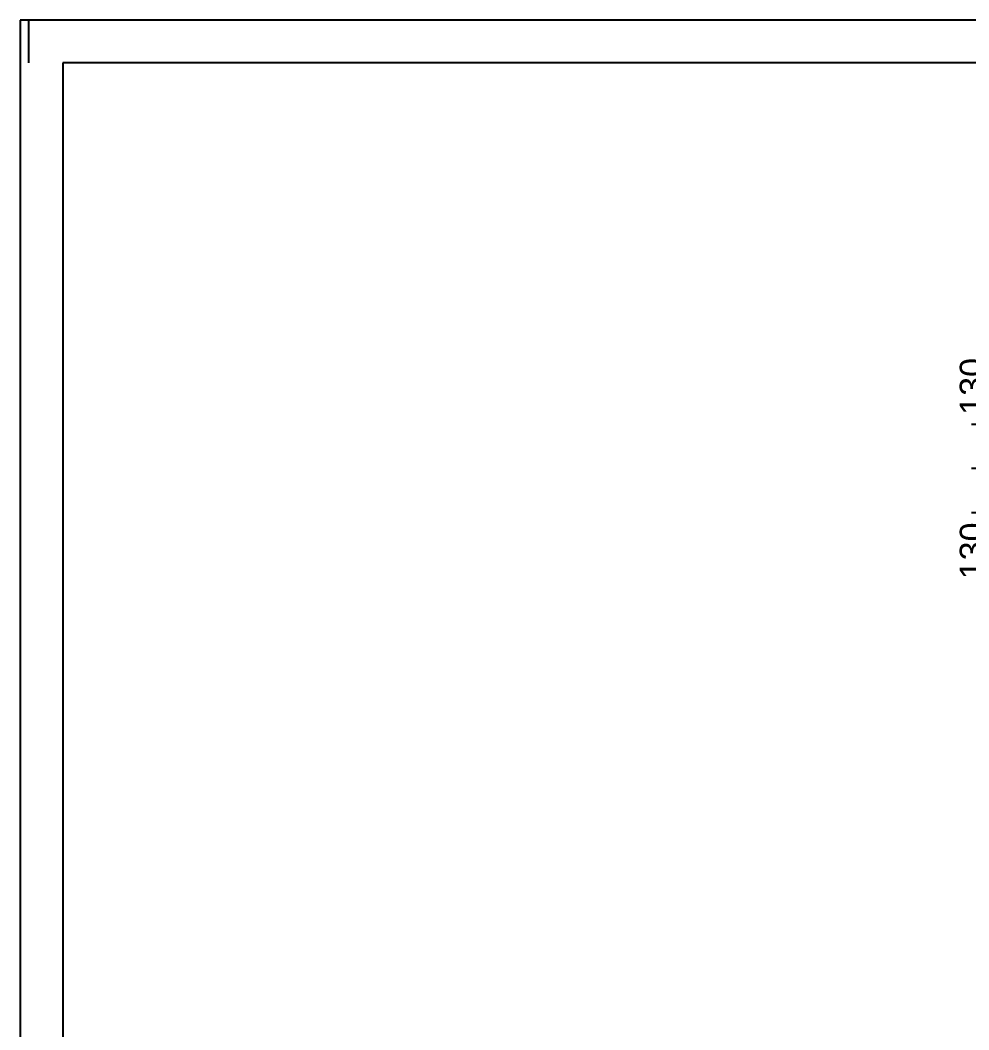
# Model space of a CAD drawing. Header units: millimetres. Extents: x -147 to 694, y -404 to 190.
# Drawn here: x -147.3 to -35.8, y 71.9 to 190.5 of the extents above; entities that cross this region are included whole.
import ezdxf

# ---------------------------------------------------------------- set-up
doc = ezdxf.new("R2010")
doc.units = ezdxf.units.MM
doc.styles.add('Arial', font='ARIAL.TTF', dxfattribs={"height": 0.2})

# ---------------------------------------------------------------- blocks, each defined once
blk = doc.blocks.new('Unknown-318897192-1115')
at = {"color": 5, "linetype": 'Continuous'}
for p, q in [((693.74, 190.49), (-147.26, 190.49)), ((-147.26, 190.49), (-147.26, -403.51)), ((-146.26, 185.49), (-146.26, 190.49)), ((688.74, 185.49), (-142.26, 185.49)), ((-142.26, 185.49), (-142.26, -398.51))]:
    blk.add_line(p, q, dxfattribs=at)
blk = doc.blocks.new('StraightDimension-318897192-3191 - 1693')
at = {"color": 7, "linetype": 'Continuous'}
for p, q in [((-32.67, 143.02), (-32.67, 151.94)), ((-32.67, 143.02), (-32.67, 151.94)), ((-33.27, 144.52), (-32.07, 141.52)), ((-24.16, 143.02), (-35.52, 143.02)), ((-32.67, 137.82), (-32.67, 143.02)), ((-32.07, 136.32), (-33.27, 139.32)), ((-24.16, 137.82), (-35.52, 137.82))]:
    blk.add_line(p, q, dxfattribs=at)
at = {"color": 0}
blk.add_wipeout([(-33.42, 151.41), (-37.62, 151.41), (-37.62, 143.54), (-33.42, 143.54)], dxfattribs=at)
at = {"color": 3, "style": 'Arial'}
blk.add_text('130', height=2.865, rotation=90.0002, dxfattribs=at).set_placement((-34.02, 144.14))
blk = doc.blocks.new('StraightDimension-318897192-3207 - 1693')
at = {"color": 7, "linetype": 'Continuous'}
for p, q in [((-33.27, 139.32), (-32.07, 136.32)), ((-24.16, 137.82), (-35.52, 137.82)), ((-32.67, 132.62), (-32.67, 137.82)), ((-32.07, 131.12), (-33.27, 134.12)), ((-24.02, 132.62), (-35.52, 132.62)), ((-32.67, 132.62), (-32.67, 123.7)), ((-32.67, 132.62), (-32.67, 123.7))]:
    blk.add_line(p, q, dxfattribs=at)
at = {"color": 0}
blk.add_wipeout([(-33.42, 132.09), (-37.62, 132.09), (-37.62, 124.22), (-33.42, 124.22)], dxfattribs=at)
at = {"color": 3, "style": 'Arial'}
blk.add_text('130', height=2.865, rotation=90.0002, dxfattribs=at).set_placement((-34.02, 124.82))

msp = doc.modelspace()

# ---------------------------------------------------------------- block references
msp.add_blockref('Unknown-318897192-1115', (0, 0))

# ---------------------------------------------------------------- next in the draw order: block references
msp.add_blockref('StraightDimension-318897192-3191 - 1693', (0, 0))

# ---------------------------------------------------------------- next in the draw order: block references
msp.add_blockref('StraightDimension-318897192-3207 - 1693', (0, 0))

doc.saveas('drawing.dxf')
